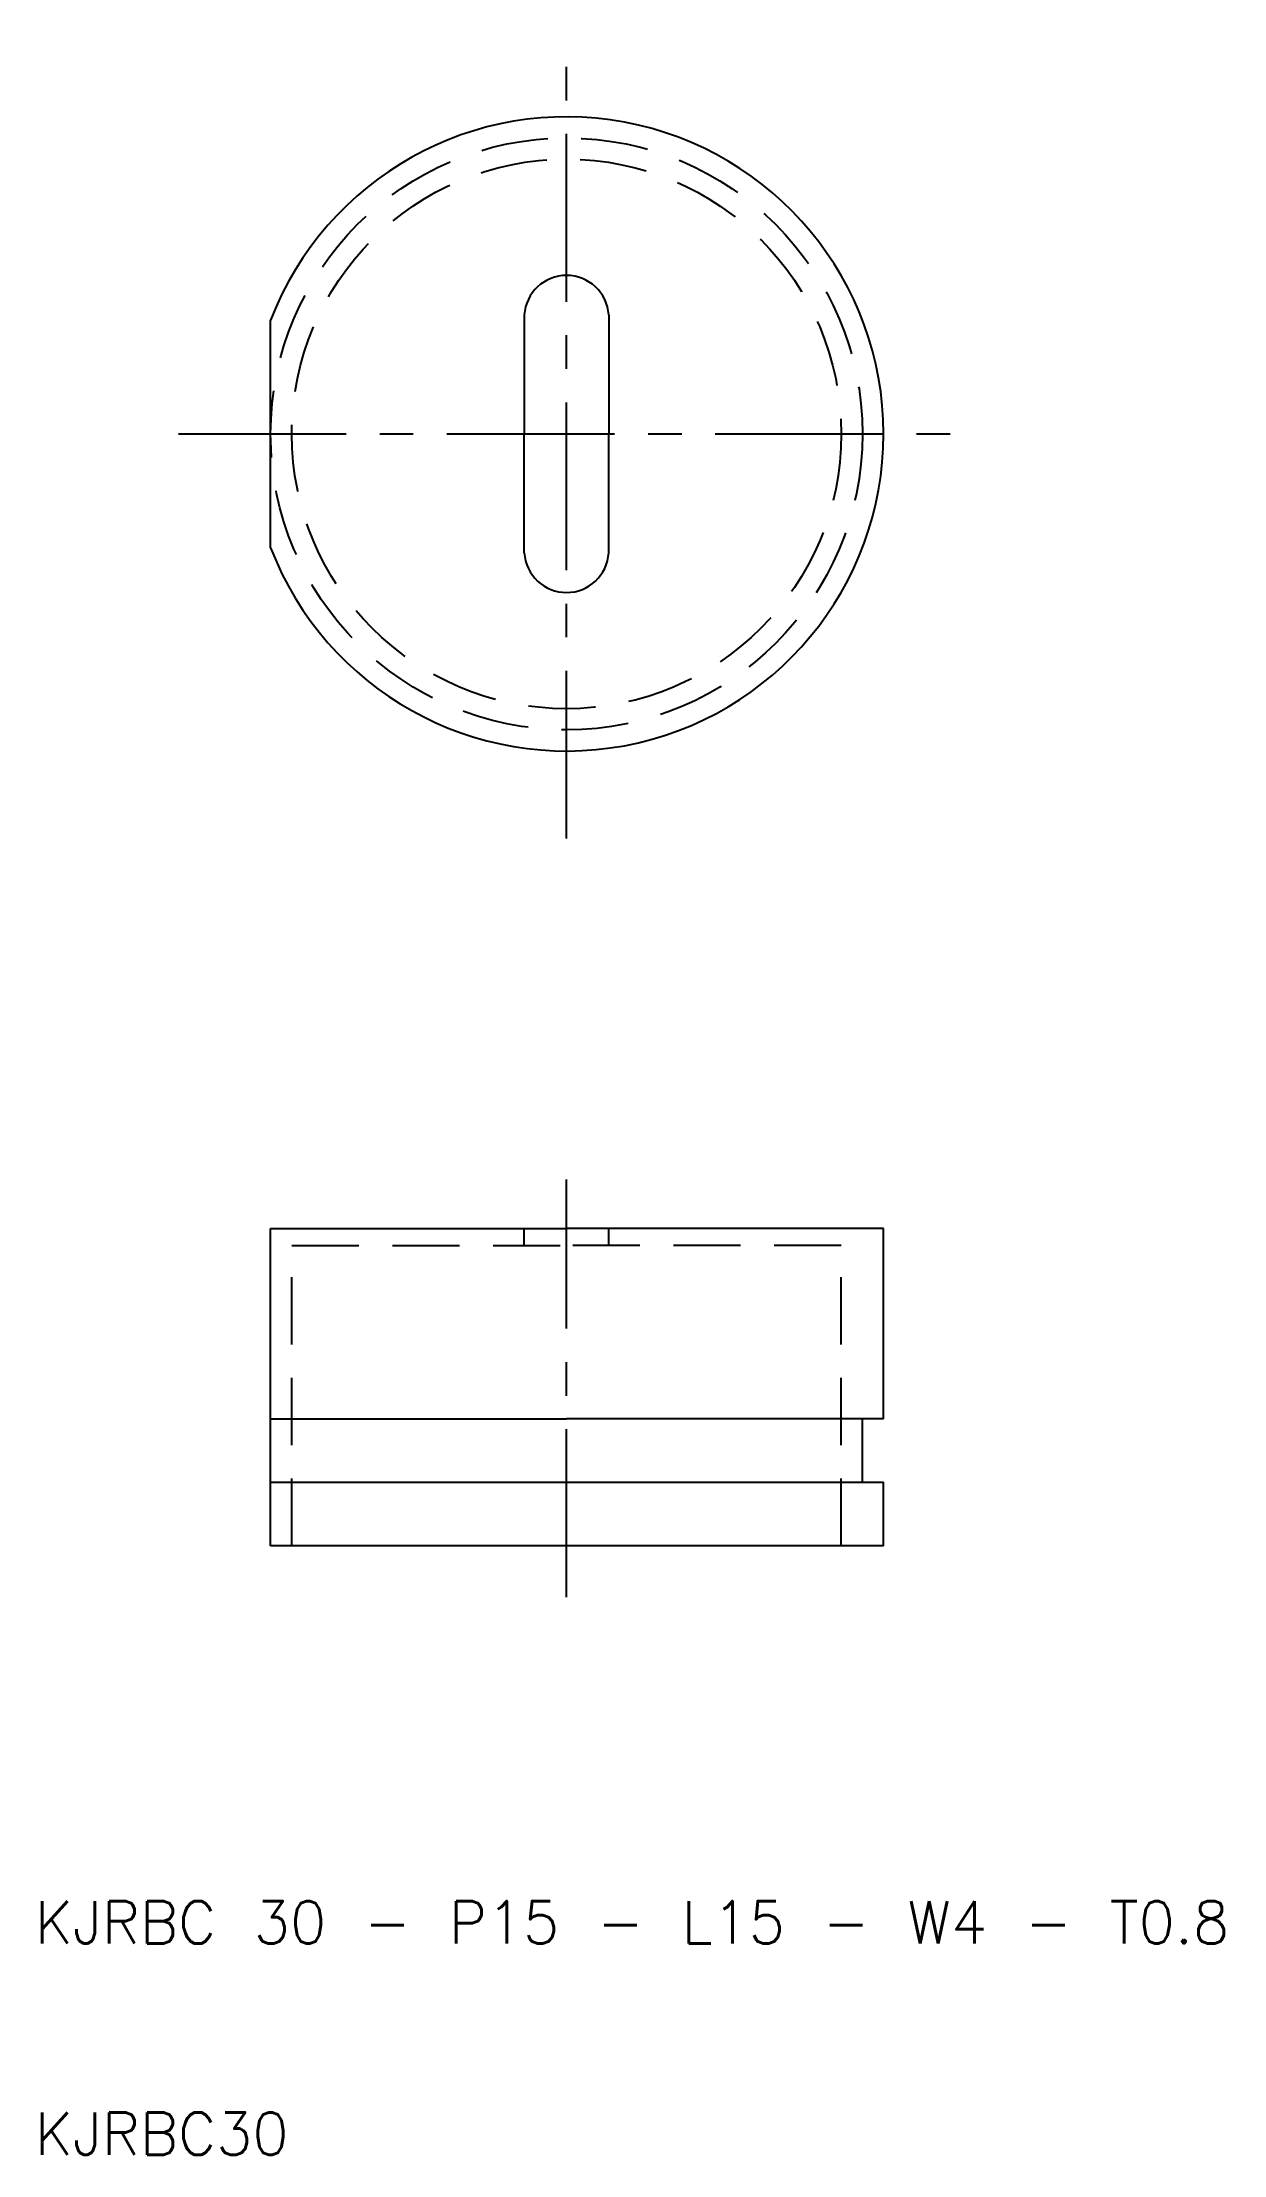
# Model space of a CAD drawing. Extents: x 10.3 to 66.2, y 10 to 109.9.
import ezdxf

# ---------------------------------------------------------------- set-up
doc = ezdxf.new("R2010")
doc.units = 0
doc.header["$LTSCALE"] = 0.25
doc.linetypes.add('CENTER', pattern=[50.8, 31.75, -6.35, 6.35, -6.35])
doc.linetypes.add('DASHED', pattern=[19.05, 12.7, -6.35])
doc.layers.get('0').update_dxf_attribs({"linetype": 'CONTINUOUS'})
doc.layers.add('CENTER', color=1, linetype='CENTER')
doc.styles.get("Standard").update_dxf_attribs({"font": 'txt.shx'})

msp = doc.modelspace()

# ---------------------------------------------------------------- linework, layer by layer
at = {"color": 7, "linetype": 'CONTINUOUS'}
for p, q in [((33.149, 97.034), (33.149, 91.407)), ((37.149, 97.034), (37.149, 91.407)), ((21.149, 86.022), (21.149, 96.792)), ((33.149, 85.781), (33.149, 91.407)), ((37.149, 85.781), (37.149, 91.407)), ((21.149, 53.812), (35.149, 53.812)), ((21.149, 44.812), (21.149, 53.812)), ((50.149, 53.812), (35.149, 53.812)), ((50.149, 44.812), (50.149, 53.812)), ((21.149, 44.812), (35.149, 44.812)), ((21.149, 41.812), (21.149, 44.812)), ((50.149, 44.812), (35.149, 44.812)), ((49.149, 41.812), (49.149, 44.812)), ((21.149, 41.812), (50.149, 41.812)), ((21.149, 38.812), (21.149, 41.812)), ((50.149, 38.812), (50.149, 41.812)), ((50.149, 38.812), (21.149, 38.812))]:
    msp.add_line(p, q, dxfattribs=at)
at = {"color": 3, "linetype": 'DASHED'}
for p, q in [((22.149, 53.012), (35.149, 53.012)), ((22.149, 38.812), (22.149, 53.012)), ((33.149, 53.012), (33.149, 53.812)), ((48.149, 53.012), (35.149, 53.012)), ((37.149, 53.012), (37.149, 53.812)), ((48.149, 38.812), (48.149, 53.012))]:
    msp.add_line(p, q, dxfattribs=at)
for radius in [14, 13]:
    msp.add_circle((35.149, 91.407), radius, dxfattribs=at)
at = {"color": 7, "linetype": 'CONTINUOUS'}
for centre, radius, start, end in [((35.149, 91.407), 15, 201.03947, 158.96053), ((35.149, 96.903), 2.004, 3.73752, 176.26248), ((35.149, 85.911), 2.004, 183.73752, 356.26248)]:
    msp.add_arc(centre, radius, start, end, dxfattribs=at)
at = {"layer": 'CENTER', "color": 1, "linetype": 'CENTER'}
for p, q in [((35.149, 72.26), (35.149, 109.936)), ((16.787, 91.407), (54.331, 91.407)), ((35.149, 36.383), (35.149, 56.135))]:
    msp.add_line(p, q, dxfattribs=at)

# ---------------------------------------------------------------- texts
at = {"color": 7, "linetype": 'CONTINUOUS'}
for s, p in [('KJRBC 30 - P15 - L15 - W4 - T0.8', (10, 20)), ('KJRBC30', (10, 10))]:
    msp.add_text(s, height=2, dxfattribs=at).set_placement(p)

doc.saveas('drawing.dxf')
